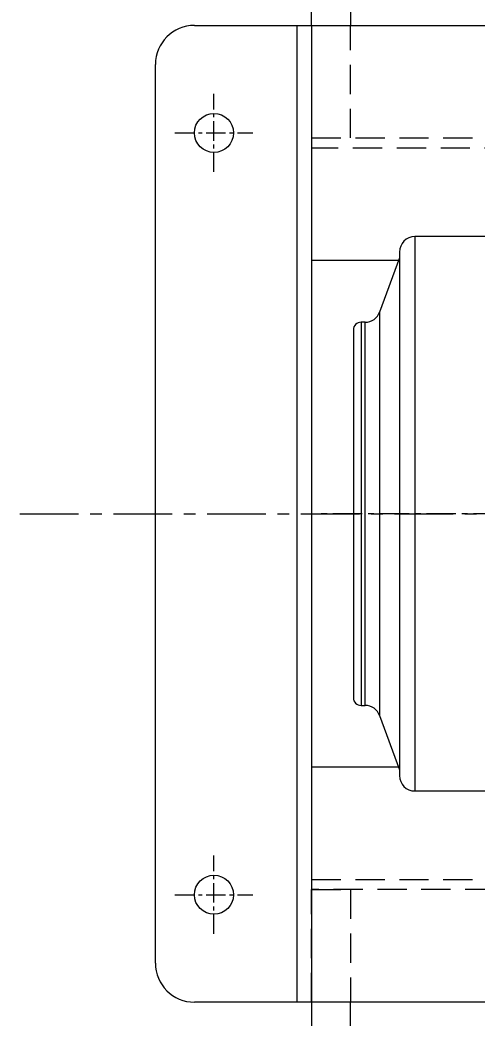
# Model space of a CAD drawing. Header units: millimetres. Extents: x -1229 to 6348, y -522 to 5252.
# Drawn here: x 146 to 443, y 2368 to 3017 of the extents above; entities that cross this region are included whole.
import ezdxf

# ---------------------------------------------------------------- set-up
doc = ezdxf.new("R2010")
doc.units = ezdxf.units.MM
doc.header["$LTSCALE"] = 25.4
doc.linetypes.add('CENTERX2', pattern=[0.8, 0.5, -0.1, 0.1, -0.1])
doc.linetypes.add('HIDDEN', pattern=[0.375, 0.25, -0.125])
doc.layers.get('Defpoints').update_dxf_attribs({"lineweight": 5})
for name, color, linetype, lineweight in [('Centerline', 5, 'CENTERX2', 5), ('HID2', 3, 'HIDDEN', 5), ('TEXT', 104, 'Continuous', 5)]:
    doc.layers.add(name, color=color, linetype=linetype, lineweight=lineweight)
doc.styles.get("Standard").update_dxf_attribs({"font": 'arial.ttf'})
doc.dimstyles.new('STANDARD 2 PLCS$3', dxfattribs={"dimtxt": 25.4, "dimasz": 12.7, "dimexe": 4.572, "dimexo": 1.5875, "dimgap": 2.286, "dimtad": 0, "dimtih": 1, "dimtoh": 1, "dimzin": 4, "dimdsep": 46, "dimtxsty": 'Standard', "dimcen": 2.286, "dimaunit": 1, "dimadec": 0, "dimazin": 1, "dimtfac": 1, "dimtofl": 0, "dimtmove": 1, "dimatfit": 3, "dimfxl": 25.4, "dimtolj": 1, "dimtzin": 4, "dimarcsym": 0})

# ---------------------------------------------------------------- blocks, each defined once
blk = doc.blocks.new('HHI 286TS TOP VIEW')
at = {"color": 7, "linetype": 'Continuous', "lineweight": 5}
for p, q in [((22010.55, 1702.43), (21887.55, 1702.43)), ((21887.55, 1702.43), (21887.55, 1342.03)), ((21877.55, 1688.74), (21864.65, 1653.39)), ((21877.55, 1692.43), (21877.55, 1352.03)), ((21864.65, 1653.39), (21864.65, 1522.23)), ((21855.25, 1646.81), (21852.55, 1646.81)), ((21852.55, 1646.81), (21852.55, 1522.23)), ((21855.25, 1522.23), (21855.25, 1646.81)), ((21852.55, 1522.23), (21852.55, 1397.65)), ((21855.25, 1397.65), (21855.25, 1522.23)), ((21864.65, 1522.23), (21864.65, 1391.08)), ((21852.55, 1397.65), (21855.25, 1397.65)), ((21864.65, 1391.08), (21877.55, 1355.73)), ((21887.55, 1342.03), (22010.55, 1342.03))]:
    blk.add_line(p, q, dxfattribs=at)
for centre, radius, start, end in [((21887.55, 1692.43), 10, 90, 180), ((21855.25, 1656.81), 10, 270, 339.94442), ((21852.55, 1641.81), 5, 90, 180), ((21852.55, 1402.65), 5, 180, 270), ((21855.25, 1387.65), 10, 20.05558, 90), ((21887.55, 1352.03), 10, 180, 270)]:
    blk.add_arc(centre, radius, start, end, dxfattribs=at)
for points in [[(21847.56, 1641.81), (21847.56, 1641.72), (21847.56, 1641.53), (21847.56, 1639.96), (21847.56, 1637.36), (21847.56, 1633.57), (21847.56, 1628.61), (21847.56, 1622.47), (21847.56, 1615.22), (21847.56, 1606.94), (21847.56, 1597.76), (21847.56, 1587.82), (21847.56, 1577.31), (21847.56, 1566.4), (21847.56, 1555.28), (21847.56, 1544.13), (21847.56, 1533.11), (21847.56, 1525.82), (21847.56, 1522.23)], [(21847.56, 1522.23), (21847.56, 1518.65), (21847.56, 1511.35), (21847.56, 1500.33), (21847.56, 1489.19), (21847.56, 1478.07), (21847.56, 1467.16), (21847.56, 1456.65), (21847.56, 1446.71), (21847.56, 1437.53), (21847.56, 1429.25), (21847.56, 1422), (21847.56, 1415.86), (21847.56, 1410.9), (21847.56, 1407.11), (21847.56, 1404.51), (21847.56, 1402.94), (21847.56, 1402.75), (21847.56, 1402.65)]]:
    blk.add_open_spline(points, degree=3, knots=[0, 0, 0, 0, 0.057284, 0.116497, 0.177468, 0.239987, 0.303803, 0.368625, 0.434137, 0.5, 0.565863, 0.631375, 0.696197, 0.760013, 0.822532, 0.883503, 0.942716, 1, 1, 1, 1], dxfattribs=at)
at = {"layer": 'Centerline', "lineweight": 5, "ltscale": 1.5}
blk.add_line((22523.86, 1522.23), (21826.3, 1522.23), dxfattribs=at)
blk = doc.blocks.new('*D40')
at = {"layer": 'Defpoints', "color": 0, "linetype": 'Continuous', "ltscale": 3, "transparency": 16777216}
for p in [(1255.46, 2591.9), (1243.79, 2576.84)]:
    blk.add_point(p, dxfattribs=at)
at = {"layer": 'TEXT', "color": 0, "linetype": 'Continuous', "lineweight": -2, "ltscale": 3, "transparency": 16777216}
for p, q in [((1247.34, 2584.37), (1251.91, 2584.37)), ((1249.63, 2582.08), (1249.63, 2586.66)), ((939.92, 2184.97), (1236.01, 2566.81)), ((927.22, 2184.97), (939.92, 2184.97))]:
    blk.add_line(p, q, dxfattribs=at)
at = {"layer": 'TEXT', "color": 0, "linetype": 'Continuous', "ltscale": 3, "transparency": 16777216}
blk.add_solid([(1234.33, 2568.1), (1237.68, 2565.51), (1243.79, 2576.84)], dxfattribs=at)
at = {"layer": 'TEXT', "color": 0, "linetype": 'Continuous', "lineweight": 5, "ltscale": 3, "transparency": 16777216, "insert": (565.59, 2184.97), "char_height": 50, "attachment_point": 5}
blk.add_mtext('\\A1;3/4 -10 UNC HOLE, 8X', dxfattribs=at)

msp = doc.modelspace()

# ---------------------------------------------------------------- linework, layer by layer
at = {"color": 7, "linetype": 'Continuous', "lineweight": 5}
for p, q in [((259.235, 3013.335), (335.435, 3013.335)), ((325.91, 3013.335), (325.91, 2378.335)), ((335.435, 3013.335), (1399.944, 3013.335)), ((233.835, 2403.735), (233.835, 2987.935)), ((233.835, 2403.735), (233.835, 2987.935)), ((391.973, 2860.427), (335.435, 2860.427)), ((335.435, 2531.243), (391.973, 2531.243)), ((335.435, 2378.335), (259.235, 2378.335)), ((1399.944, 2378.335), (335.435, 2378.335))]:
    msp.add_line(p, q, dxfattribs=at)
at = {"color": 7, "lineweight": 5, "ltscale": 3}
msp.add_line((335.435, 3013.335), (335.435, 2378.335), dxfattribs=at)
for points in [[(335.435, 3013.335), (335.435, 3102.235), (360.835, 3102.235), (360.835, 3013.335)], [(335.435, 2378.335), (335.435, 2289.435), (360.835, 2289.435), (360.835, 2378.335)]]:
    msp.add_lwpolyline(points, dxfattribs=at)
at = {"color": 7, "linetype": 'Continuous', "lineweight": 5}
for centre in [(271.935, 2943.485), (271.935, 2448.185)]:
    msp.add_circle(centre, 12.7, dxfattribs=at)
for centre, start, end in [((259.235, 2987.935), 90, 180), ((259.235, 2403.735), 180, 270)]:
    msp.add_arc(centre, 25.4, start, end, dxfattribs=at)
at = {"layer": 'Centerline', "lineweight": 5}
for p, q in [((271.935, 2918.085), (271.935, 2968.885)), ((246.535, 2943.485), (297.335, 2943.485)), ((271.935, 2422.785), (271.935, 2473.585)), ((246.535, 2448.185), (297.335, 2448.185))]:
    msp.add_line(p, q, dxfattribs=at)
at = {"layer": 'Centerline', "lineweight": 5, "ltscale": 3}
msp.add_line((145.68, 2695.835), (2086.519, 2695.835), dxfattribs=at)
at = {"layer": 'HID2', "color": 7, "linetype": 'HIDDEN', "lineweight": 5, "ltscale": 3}
for p, q in [((335.435, 2940.183), (1352.947, 2940.183)), ((1352.947, 2933.579), (335.435, 2933.579)), ((335.435, 2458.091), (597.371, 2458.091)), ((597.371, 2451.487), (335.435, 2451.487))]:
    msp.add_line(p, q, dxfattribs=at)
at = {"layer": 'HID2', "color": 7, "lineweight": 5, "ltscale": 3}
for points in [[(335.435, 3013.335), (335.436, 2940.183), (360.835, 2940.183), (360.835, 3013.335)], [(335.435, 2378.335), (335.436, 2451.487), (360.835, 2451.487), (360.835, 2378.335)]]:
    msp.add_lwpolyline(points, dxfattribs=at)

# ---------------------------------------------------------------- block references
at = {"color": 7, "lineweight": 5}
msp.add_blockref('HHI 286TS TOP VIEW', (-21484.884, 1173.601), dxfattribs=at)

# ---------------------------------------------------------------- dimensions: what is measured, and where the dimension line sits
at = {"layer": 'TEXT', "color": 7, "linetype": 'Continuous', "lineweight": 5, "ltscale": 3}
dim = msp.add_diameter_dim_2p(p1=(1255.463, 2591.896), p2=(1243.789, 2576.842), text='3/4 -10 UNC HOLE, 8X', dimstyle='STANDARD 2 PLCS$3', override={"dimscale": 1, "dimtxt": 50}, dxfattribs=at)
dim.commit()
dim.dimension.update_dxf_attribs({"geometry": '*D40', "text_midpoint": (939.919, 2184.968), "dimtype": 163})

doc.saveas('drawing.dxf')
